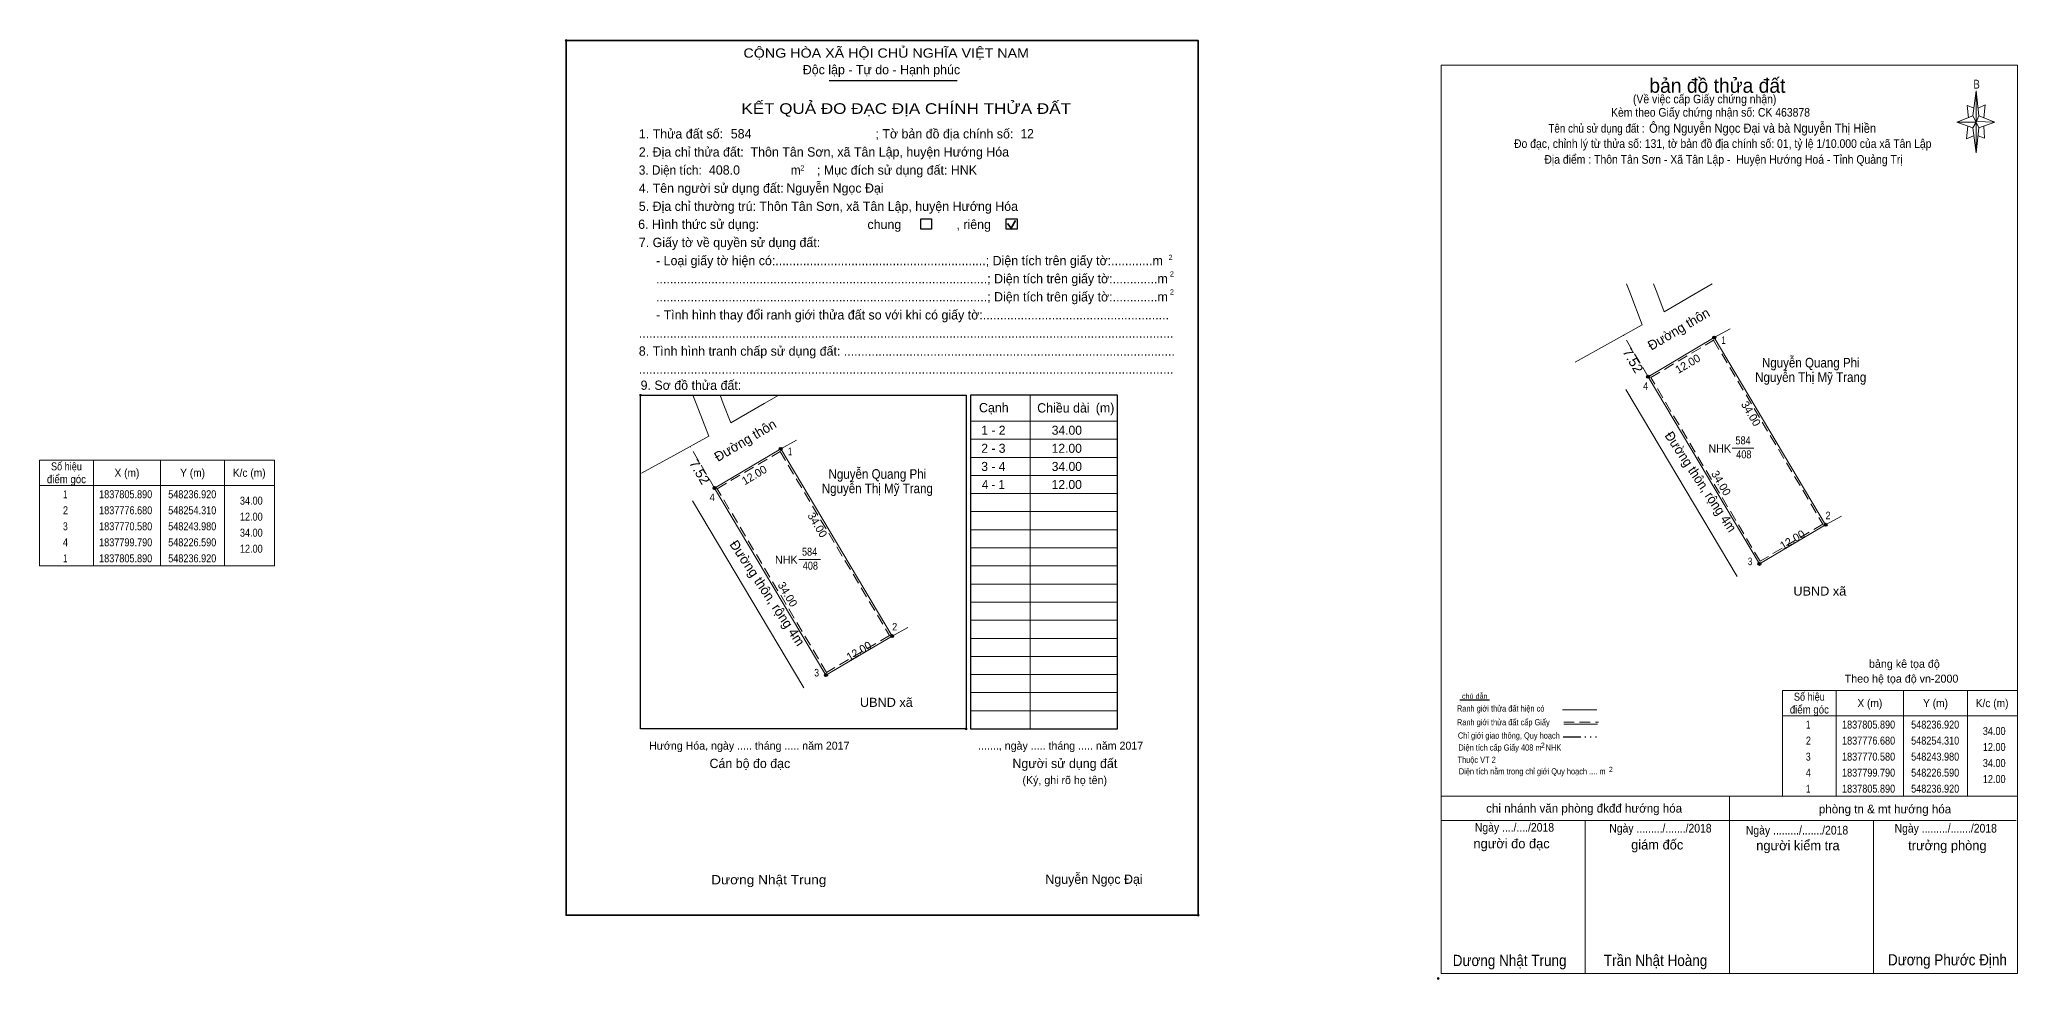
# Model space of a CAD drawing. Header units: metres. Extents: x 548121 to 548900, y 1837714 to 1837870.
# Drawn here: x 548121.2 to 548430.1, y 1837723.1 to 1837869.8 of the extents above; entities that cross this region are included whole.
import ezdxf
from ezdxf.enums import TextEntityAlignment as Align

# ---------------------------------------------------------------- set-up
doc = ezdxf.new("R2010")
doc.units = ezdxf.units.M
doc.header["$LTSCALE"] = 0.55
doc.header["$PDMODE"] = 32
doc.header["$PDSIZE"] = 0.275
doc.linetypes.add('DASH_DOUBLE_DOT', pattern=[9.2, 5, -1.2, 0.3, -1.2, 0.3, -1.2])
doc.linetypes.add('MEDIUM_DASHED', pattern=[4.5, 3, -1.5])
for name, color, linetype, lineweight in [('1', 7, 'Continuous', 13), ('10', 7, 'Continuous', 13), ('11', 7, 'Continuous', 25), ('2', 7, 'Continuous', 35), ('27', 7, 'Continuous', 13), ('4', 7, 'Continuous', 13), ('50', 7, 'Continuous', 25), ('63', 7, 'Continuous', 13), ('8', 7, 'Continuous', 13)]:
    doc.layers.add(name, color=color, linetype=linetype, lineweight=lineweight)
for name, color, linetype in [('15', 7, 'Continuous'), ('36', 7, 'Continuous'), ('48', 7, 'Continuous'), ('52', 7, 'Continuous'), ('6', 7, 'Continuous'), ('9', 7, 'Continuous')]:
    doc.layers.add(name, color=color, linetype=linetype)

msp = doc.modelspace()

# ---------------------------------------------------------------- hatches: boundary and pattern name
at = {"layer": '11'}
for points in [[(548237.1554, 1837805.89, 1), (548236.6846, 1837805.89, 1)], [(548226.8254, 1837799.79, 1), (548226.3546, 1837799.79, 1)], [(548254.5454, 1837776.68, 1), (548254.0746, 1837776.68, 1)], [(548254.5454, 1837776.68, 1), (548254.0746, 1837776.68, 1)], [(548244.2154, 1837770.58, 1), (548243.7446, 1837770.58, 1)]]:
    msp.add_hatch(color=256, dxfattribs=at).paths.add_polyline_path(points)
at = {"layer": '8'}
for points in [[(548382.9554, 1837823.26, 1), (548382.4846, 1837823.26, 1)], [(548372.6254, 1837817.16, 1), (548372.1546, 1837817.16, 1)], [(548400.3454, 1837794.05, 1), (548399.8746, 1837794.05, 1)], [(548400.3454, 1837794.05, 1), (548399.8746, 1837794.05, 1)], [(548390.0154, 1837787.95, 1), (548389.5446, 1837787.95, 1)]]:
    msp.add_hatch(color=256, dxfattribs=at).paths.add_polyline_path(points)

# ---------------------------------------------------------------- linework, layer by layer
at = {"layer": '1', "lineweight": 25}
for p, q in [((548244.5, 1837863.37), (548264.47, 1837863.37)), ((548289.53, 1837762.2), (548289.53, 1837814.29))]:
    msp.add_line(p, q, dxfattribs=at)
at = {"layer": '1', "lineweight": 35}
for p, q in [((548272.35, 1837841.06), (548272.91, 1837840.33)), ((548272.91, 1837840.33), (548273.59, 1837841.55))]:
    msp.add_line(p, q, dxfattribs=at)
at = {"layer": '1'}
for p, q in [((548275.87, 1837814.29), (548275.87, 1837762.2)), ((548266.53, 1837810.22), (548282.33, 1837810.22)), ((548282.33, 1837810.22), (548289.53, 1837810.22)), ((548266.53, 1837807.4), (548282.33, 1837807.4)), ((548282.33, 1837807.4), (548289.53, 1837807.4)), ((548266.53, 1837804.57), (548282.33, 1837804.57)), ((548282.33, 1837804.57), (548289.53, 1837804.57)), ((548266.53, 1837801.75), (548282.33, 1837801.75)), ((548282.33, 1837801.75), (548289.53, 1837801.75)), ((548266.53, 1837798.92), (548282.33, 1837798.92)), ((548282.33, 1837798.92), (548289.53, 1837798.92)), ((548266.53, 1837796.1), (548282.33, 1837796.1)), ((548282.33, 1837796.1), (548289.53, 1837796.1)), ((548266.53, 1837793.27), (548282.33, 1837793.27)), ((548282.33, 1837793.27), (548289.53, 1837793.27)), ((548266.53, 1837790.45), (548282.33, 1837790.45)), ((548266.53, 1837787.62), (548282.33, 1837787.62)), ((548282.33, 1837790.45), (548289.53, 1837790.45)), ((548282.33, 1837787.62), (548289.53, 1837787.62)), ((548266.53, 1837784.8), (548282.33, 1837784.8)), ((548282.33, 1837784.8), (548289.53, 1837784.8)), ((548266.53, 1837781.97), (548282.33, 1837781.97)), ((548282.33, 1837781.97), (548289.53, 1837781.97)), ((548266.53, 1837779.15), (548282.33, 1837779.15)), ((548282.33, 1837779.15), (548289.53, 1837779.15)), ((548266.53, 1837776.32), (548282.33, 1837776.32)), ((548282.33, 1837776.32), (548289.53, 1837776.32)), ((548266.53, 1837773.5), (548282.33, 1837773.5)), ((548282.33, 1837773.5), (548289.53, 1837773.5)), ((548266.53, 1837770.67), (548282.33, 1837770.67)), ((548282.33, 1837770.67), (548289.53, 1837770.67)), ((548266.53, 1837767.85), (548282.33, 1837767.85)), ((548282.33, 1837767.85), (548289.53, 1837767.85)), ((548266.53, 1837765.02), (548282.33, 1837765.02)), ((548282.33, 1837765.02), (548289.53, 1837765.02))]:
    msp.add_line(p, q, dxfattribs=at)
at = {"layer": '1', "lineweight": 25}
msp.add_lwpolyline([(548215.03, 1837814.27), (548265.87, 1837814.27), (548265.87, 1837762.2), (548215.03, 1837762.2)], close=True, dxfattribs=at)
msp.add_lwpolyline([(548289.53, 1837814.29), (548266.53, 1837814.29), (548266.53, 1837762.2), (548289.53, 1837762.2), (548289.53, 1837762.71)], dxfattribs=at)
at = {"layer": '1'}
msp.add_lwpolyline([(548236.92, 1837805.89), (548254.31, 1837776.68), (548243.98, 1837770.58), (548226.59, 1837799.79)], close=True, dxfattribs=at)
for p in [(548203.4, 1837869.64), (548215.03, 1837814.27), (548265.87, 1837762.2), (548302.11, 1837733.1)]:
    msp.add_point(p, dxfattribs=at)
at = {"layer": '10'}
for p, q in [((548223.72, 1837812.96), (548223.21, 1837814.27)), ((548225.69, 1837807.88), (548223.72, 1837812.96)), ((548225.69, 1837807.88), (548220.24, 1837804.87)), ((548220.24, 1837804.87), (548215.19, 1837802.08)), ((548223.11, 1837797.81), (548240.5, 1837768.6))]:
    msp.add_line(p, q, dxfattribs=at)
at = {"layer": '10', "linetype": 'MEDIUM_DASHED'}
msp.add_line((548226.59, 1837799.79), (548222.76, 1837806.26), dxfattribs=at)
at = {"layer": '10'}
for points in [[(548227.44, 1837814.27), (548227.95, 1837812.96), (548229.12, 1837809.94)], [(548236.61, 1837814.27), (548234.34, 1837812.96), (548229.12, 1837809.94)]]:
    msp.add_lwpolyline(points, dxfattribs=at)
msp.add_lwpolyline([(548254.31, 1837776.68), (548243.98, 1837770.58), (548226.59, 1837799.79), (548236.92, 1837805.89)], close=True, dxfattribs=at)
at = {"layer": '10', "linetype": 'MEDIUM_DASHED'}
msp.add_lwpolyline([(548253.9, 1837776.79), (548244.08, 1837770.99), (548227, 1837799.68), (548236.82, 1837805.48)], close=True, dxfattribs=at)
at = {"layer": '11'}
for centre in [(548236.92, 1837805.89), (548226.59, 1837799.79), (548254.31, 1837776.68), (548254.31, 1837776.68), (548243.98, 1837770.58)]:
    msp.add_circle(centre, 0.2354, dxfattribs=at)
at = {"layer": '2'}
msp.add_lwpolyline([(548203.4, 1837869.64), (548302.11, 1837869.64), (548302.11, 1837733.1), (548203.4, 1837733.1)], close=True, dxfattribs=at)
at = {"layer": '27'}
for p, q in [((548236.92, 1837805.89), (548239.4, 1837807.25)), ((548254.31, 1837776.68), (548256.79, 1837778.04))]:
    msp.add_line(p, q, dxfattribs=at)
at = {"layer": '4'}
for p, q in [((548423.13, 1837857.88), (548423.63, 1837861.78)), ((548423.13, 1837855.98), (548420.63, 1837856.88)), ((548424.03, 1837855.98), (548423.63, 1837852.08)), ((548424.03, 1837857.88), (548426.53, 1837856.88)), ((548424.83, 1837856.28), (548424.93, 1837854.38)), ((548424.93, 1837854.38), (548423.93, 1837854.78)), ((548359.01, 1837765.17), (548364.39, 1837765.17)), ((548359.21, 1837762.93), (548364.48, 1837762.93)), ((548340.08, 1837751.71), (548430.08, 1837751.71)), ((548340.08, 1837751.71), (548430.08, 1837751.71)), ((548340.08, 1837751.71), (548430.08, 1837751.71)), ((548385.08, 1837724.01), (548385.08, 1837751.71)), ((548340.08, 1837747.91), (548429.88, 1837747.91)), ((548362.58, 1837724.01), (548362.58, 1837747.91)), ((548407.58, 1837724.01), (548407.58, 1837747.91)), ((548430.08, 1837724.01), (548340.08, 1837724.01))]:
    msp.add_line(p, q, dxfattribs=at)
at = {"layer": '4', "lineweight": 25}
msp.add_line((548347.63, 1837766.66), (548343.01, 1837766.66), dxfattribs=at)
at = {"layer": '4', "linetype": 'MEDIUM_DASHED'}
msp.add_line((548359.21, 1837763.25), (548364.65, 1837763.25), dxfattribs=at)
at = {"layer": '4', "linetype": 'DASH_DOUBLE_DOT', "lineweight": 25}
msp.add_line((548359.11, 1837760.96), (548364.35, 1837760.96), dxfattribs=at)
at = {"layer": '4'}
for points in [[(548340.08, 1837865.81), (548430.08, 1837865.81), (548430.08, 1837724.01), (548340.08, 1837724.01)], [(548423.63, 1837861.78), (548424.03, 1837857.88), (548423.63, 1837856.88)], [(548423.63, 1837856.88), (548420.63, 1837856.88), (548423.13, 1837857.88), (548424.03, 1837855.98), (548426.53, 1837856.88), (548423.63, 1837856.98)], [(548423.63, 1837856.88), (548423.63, 1837852.08), (548423.13, 1837855.98)]]:
    msp.add_lwpolyline(points, close=True, dxfattribs=at)
for points in [[(548423.33, 1837859.08), (548422.23, 1837859.48), (548422.43, 1837857.58)], [(548423.93, 1837859.08), (548425.03, 1837859.58), (548424.83, 1837857.58)], [(548423.63, 1837856.88), (548423.13, 1837857.88), (548420.63, 1837856.88)], [(548422.33, 1837856.28), (548422.13, 1837854.28), (548423.23, 1837854.78)], [(548423.63, 1837856.88), (548424.03, 1837855.98), (548426.53, 1837856.88)]]:
    msp.add_lwpolyline(points, dxfattribs=at)
msp.add_point((548339.61, 1837723.23), dxfattribs=at)
at = {"layer": '50'}
for points in [[(548258.79, 1837841.79), (548260.48, 1837841.79), (548260.48, 1837840.21), (548258.79, 1837840.21)], [(548272.13, 1837841.79), (548273.82, 1837841.79), (548273.82, 1837840.21), (548272.13, 1837840.21)]]:
    msp.add_lwpolyline(points, close=True, dxfattribs=at)
at = {"layer": '63'}
for p, q in [((548129.55, 1837804.16), (548129.55, 1837787.66)), ((548140.05, 1837804.16), (548140.05, 1837787.66)), ((548150.05, 1837804.16), (548150.05, 1837787.66)), ((548121.15, 1837800.16), (548157.85, 1837800.16)), ((548239.72, 1837788.63), (548243.11, 1837788.63)), ((548401.78, 1837768.21), (548401.78, 1837751.71)), ((548412.28, 1837768.21), (548412.28, 1837751.71)), ((548422.28, 1837768.21), (548422.28, 1837751.71)), ((548393.38, 1837764.21), (548430.08, 1837764.21))]:
    msp.add_line(p, q, dxfattribs=at)
for points in [[(548121.15, 1837804.16), (548157.85, 1837804.16), (548157.85, 1837787.66), (548121.15, 1837787.66)], [(548393.38, 1837768.21), (548430.08, 1837768.21), (548430.08, 1837751.71), (548393.38, 1837751.71)]]:
    msp.add_lwpolyline(points, close=True, dxfattribs=at)
at = {"layer": '8'}
for p, q in [((548369.52, 1837830.33), (548369.01, 1837831.64)), ((548371.49, 1837825.25), (548369.52, 1837830.33)), ((548371.49, 1837825.25), (548366.04, 1837822.24)), ((548382.72, 1837823.26), (548385.2, 1837824.62)), ((548366.04, 1837822.24), (548360.99, 1837819.45)), ((548368.91, 1837815.18), (548386.3, 1837785.97)), ((548385.52, 1837806), (548388.91, 1837806)), ((548400.11, 1837794.05), (548402.59, 1837795.41))]:
    msp.add_line(p, q, dxfattribs=at)
at = {"layer": '8', "linetype": 'MEDIUM_DASHED'}
msp.add_line((548372.39, 1837817.16), (548368.56, 1837823.63), dxfattribs=at)
at = {"layer": '8'}
for points in [[(548373.24, 1837831.64), (548373.75, 1837830.33), (548374.92, 1837827.31)], [(548382.41, 1837831.64), (548380.14, 1837830.33), (548374.92, 1837827.31)]]:
    msp.add_lwpolyline(points, dxfattribs=at)
for points in [[(548400.11, 1837794.05), (548389.78, 1837787.95), (548372.39, 1837817.16), (548382.72, 1837823.26)], [(548382.72, 1837823.26), (548400.11, 1837794.05), (548389.78, 1837787.95), (548372.39, 1837817.16)]]:
    msp.add_lwpolyline(points, close=True, dxfattribs=at)
at = {"layer": '8', "linetype": 'MEDIUM_DASHED'}
msp.add_lwpolyline([(548399.7, 1837794.16), (548389.88, 1837788.36), (548372.8, 1837817.05), (548382.62, 1837822.85)], close=True, dxfattribs=at)
at = {"layer": '8', "lineweight": 25}
for centre in [(548382.72, 1837823.26), (548372.39, 1837817.16), (548400.11, 1837794.05), (548400.11, 1837794.05), (548389.78, 1837787.95)]:
    msp.add_circle(centre, 0.2354, dxfattribs=at)

# ---------------------------------------------------------------- texts
at = {"layer": '1'}
for s, height, width, p in [('CỘNG HÒA XÃ HỘI CHỦ NGHĨA VIỆT NAM', 1.45, 1.15, (548231.09, 1837866.95)), ('3. Diện tích:', 1.45, 0.95, (548214.75, 1837848.69)), ('m', 1.45, 0.95, (548238.49, 1837848.69)), ('2', 0.8285, 0.9, (548239.98, 1837849.34)), ('2', 0.8285, 0.9, (548297.48, 1837835.37)), ('2', 0.8285, 0.9, (548297.7, 1837832.79)), ('2', 0.8285, 0.9, (548297.7, 1837829.96)), ('Dương Nhật Trung', 1.45, 1.1, (548226.05, 1837737.93))]:
    msp.add_text(s, height=height, dxfattribs=dict(at, width=width)).set_placement(p)
for s, height, p in [('Độc lập - Tự do - Hạnh phúc', 1.45, (548240.36, 1837864.36)), ('1. Thửa đất số:', 1.45, (548214.75, 1837854.34)), ('; Tờ bản đồ địa chính số:', 1.45, (548251.71, 1837854.35)), ('2. Địa chỉ thửa đất:', 1.45, (548214.75, 1837851.51)), ('; Mục đích sử dụng đất: HNK', 1.45, (548242.57, 1837848.69)), ('4. Tên người sử dụng đất:', 1.45, (548214.75, 1837845.86)), ('5. Địa chỉ thường trú: Thôn Tân Sơn, xã Tân Lập, huyện Hướng Hóa', 1.45, (548214.75, 1837843.04)), ('chung                , riêng', 1.45, (548250.46, 1837840.21)), ('7. Giấy tờ về quyền sử dụng đất:', 1.45, (548214.75, 1837837.39)), ('     - Loại giấy tờ hiện có:.............................................................; Diện tích trên giấy tờ:............m', 1.45, (548214.75, 1837834.56)), ('     ................................................................................................; Diện tích trên giấy tờ:.............m', 1.45, (548214.75, 1837831.74)), ('     - Tình hình thay đổi ranh giới thửa đất so với khi có giấy tờ:......................................................', 1.45, (548214.75, 1837826.09)), ('     ................................................................................................; Diện tích trên giấy tờ:.............m', 1.45, (548214.75, 1837828.91)), ('8. Tình hình tranh chấp sử dụng đất: ................................................................................................', 1.45, (548214.75, 1837820.44)), ('...........................................................................................................................................................', 1.45, (548214.75, 1837823.26)), ('...........................................................................................................................................................', 1.45, (548214.75, 1837817.61)), ('9. Sơ đồ thửa đất:', 1.45, (548215.03, 1837815.11)), ('Cạnh', 1.45, (548267.88, 1837811.61)), ('Chiều dài', 1.45, (548276.97, 1837811.57)), ('(m)', 1.45, (548286.12, 1837811.59)), ('Hướng Hóa, ngày ..... tháng ..... năm 2017', 1.243, (548216.35, 1837758.95)), ('......., ngày ..... tháng ..... năm 2017', 1.243, (548267.75, 1837758.95)), ('Cán bộ đo đạc', 1.45, (548225.79, 1837756.08)), ('Người sử dụng đất', 1.45, (548273.11, 1837756.08)), ('(Ký, ghi rõ họ tên)', 1.243, (548274.67, 1837753.58))]:
    msp.add_text(s, height=height, dxfattribs=at).set_placement(p)
for s, height, width, p in [('KẾT QUẢ ĐO ĐẠC ĐỊA CHÍNH THỬA ĐẤT', 1.657, 1.2, (548256.51, 1837858.18)), ('584', 1.25, 0.85, (548241.42, 1837789.23)), ('408', 1.25, 0.85, (548241.545, 1837787.05))]:
    msp.add_text(s, height=height, dxfattribs=dict(at, width=width)).set_placement(p, align=Align.CENTER)
msp.add_text('NHK', height=1.25, dxfattribs=at).set_placement((548237.785, 1837787.96), align=Align.CENTER)
at = {"layer": '10'}
msp.add_text('Đường thôn', height=1.5, rotation=30.562, dxfattribs=at).set_placement((548227.1, 1837803.84))
at = {"layer": '10', "width": 1.05}
msp.add_text('7.52', height=1.5, rotation=300.588, dxfattribs=at).set_placement((548222.54, 1837803.7))
at = {"layer": '15'}
msp.add_text('Đường thôn, rộng 4m', height=1.5, rotation=303.639, dxfattribs=at).set_placement((548234.1935, 1837782.9755), align=Align.CENTER)
at = {"layer": '36'}
for s, height, width, p in [('Nguyễn Quang Phi', 1.5, 0.9, (548252.01, 1837801.23)), ('Nguyễn Thị Mỹ Trang', 1.5, 0.9, (548252.005, 1837798.98)), ('UBND xã', 1.412, 1.05, (548253.415, 1837765.63))]:
    msp.add_text(s, height=height, dxfattribs=dict(at, width=width)).set_placement(p, align=Align.CENTER)
at = {"layer": '4'}
for s, height, p in [('bản đồ thửa đất', 2.25, (548383.215, 1837861.47)), ('bảng kê tọa độ', 1.25, (548412.425, 1837771.73)), ('Theo hệ tọa độ vn-2000', 1.25, (548411.975, 1837769.41)), ('chi nhánh văn phòng đkđđ hướng hóa', 1.35, (548362.4, 1837749.13)), ('phòng tn & mt hướng hóa', 1.35, (548409.395, 1837749.01)), ('người đo đạc', 1.5, (548351.065, 1837743.55)), ('giám đốc', 1.5, (548373.815, 1837743.37)), ('người kiểm tra', 1.5, (548395.795, 1837743.25)), ('trưởng phòng', 1.5, (548419.135, 1837743.25))]:
    msp.add_text(s, height=height, dxfattribs=at).set_placement(p, align=Align.CENTER)
for s, height, width, p in [('B', 1.378, 0.8, (548423.7, 1837862.13)), ('Kèm theo Giấy chứng nhận số: CK 463878', 1.35, 0.9, (548382.14, 1837857.75)), ('(Về việc cấp Giấy chứng nhận)', 1.35, 0.9, (548381.225, 1837859.83)), ('Tên chủ sử dụng đất :', 1.35, 0.85, (548364.325, 1837855.25)), ('Đo đạc, chỉnh lý từ thửa số: 131, tờ bản đồ địa chính số: 01, tỷ lệ 1/10.000 của xã Tân Lập', 1.35, 0.9, (548384.05, 1837852.87)), ('Địa điểm : Thôn Tân Sơn - Xã Tân Lập -  Huyện Hướng Hoá - Tỉnh Quảng Trị ', 1.35, 0.9, (548384.395, 1837850.4)), ('Ranh giới thửa đất hiện có ', 0.96, 0.9, (548349.525, 1837764.9)), ('chú dẫn', 0.7999, 1.05, (548345.32, 1837766.9)), ('Ranh giới thửa đất cấp Giấy', 0.96, 0.9, (548349.78, 1837762.75)), ('Chỉ giới giao thông, Quy hoạch', 0.96, 0.9, (548350.64, 1837760.68)), ('Diện tích cấp Giấy 408 m  NHK', 0.96, 0.9, (548350.805, 1837758.8)), ('2', 0.8, 0.8, (548355.95, 1837759.23)), ('Thuộc VT 2', 0.96, 0.9, (548345.615, 1837756.89)), ('Diện tích nằm trong chỉ giới Quy hoạch .... m', 0.96, 0.9, (548354.285, 1837755.09)), ('2', 0.8, 0.8, (548366.57, 1837755.47)), ('Ngày ..../..../2018', 1.35, 0.9, (548351.52, 1837746.15)), ('Ngày ........./......./2018', 1.35, 0.9, (548374.32, 1837746.02)), ('Ngày ........./......./2018', 1.35, 0.9, (548418.88, 1837746.01)), ('Ngày ........./......./2018', 1.35, 0.9, (548395.65, 1837745.71)), ('Dương Nhật Trung', 1.75, 0.9, (548350.765, 1837725.18)), ('Trần Nhật Hoàng', 1.75, 0.9, (548373.56, 1837725.19)), ('Dương Phước Định', 1.75, 0.9, (548419.145, 1837725.28))]:
    msp.add_text(s, height=height, dxfattribs=dict(at, width=width)).set_placement(p, align=Align.CENTER)
at = {"layer": '4', "width": 0.9}
msp.add_text('Ông Nguyễn Ngọc Đại và bà Nguyễn Thị Hiền', height=1.44, dxfattribs=at).set_placement((548372.55, 1837855.23))
at = {"layer": '48'}
msp.add_text('6. Hình thức sử dụng:', height=1.45, dxfattribs=at).set_placement((548214.65, 1837840.23))
at = {"layer": '52'}
for s, p in [('1 - 2', (548270.13, 1837808.1)), ('34.00', (548281.605, 1837808.1)), ('2 - 3', (548270.13, 1837805.28)), ('12.00', (548281.59, 1837805.28)), ('3 - 4', (548270.13, 1837802.45)), ('34.00', (548281.605, 1837802.45)), ('12.00', (548281.59, 1837799.63))]:
    msp.add_text(s, height=1.412, dxfattribs=at).set_placement(p, align=Align.CENTER)
at = {"layer": '52', "width": 0.95}
msp.add_text('4 - 1', height=1.412, dxfattribs=at).set_placement((548270.13, 1837799.63), align=Align.CENTER)
at = {"layer": '6'}
for s, p in [('584', (548229.11, 1837854.35)), ('Thôn Tân Sơn, xã Tân Lập, huyện Hướng Hóa', (548232.2, 1837851.52)), ('408.0', (548225.7, 1837848.7)), ('Nguyễn Ngọc Đại', (548237.79, 1837845.88)), ('Nguyễn Ngọc Đại', (548278.25, 1837738.01))]:
    msp.add_text(s, height=1.45, dxfattribs=at).set_placement(p)
at = {"layer": '6', "width": 0.95}
msp.add_text('12', height=1.45, dxfattribs=at).set_placement((548274.39, 1837854.37))
at = {"layer": '63'}
for s, width, p in [('Số hiệu', 0.85, (548125.35, 1837802.54)), ('điểm góc', 0.9, (548125.35, 1837800.54)), ('X (m)', 0.95, (548134.8, 1837801.54)), ('Y (m)', 0.95, (548145.055, 1837801.54)), ('K/c (m)', 0.95, (548153.895, 1837801.54)), (' 2', 0.85, (548125.005, 1837795.69)), (' 1', 0.75, (548125, 1837798.19)), ('1837805.890', 0.85, (548134.6, 1837798.19)), ('1837776.680', 0.85, (548134.6, 1837795.69)), ('548236.920', 0.85, (548145, 1837798.19)), ('548254.310', 0.85, (548145, 1837795.69)), (' 3', 0.8, (548124.995, 1837793.19)), ('1837770.580', 0.85, (548134.6, 1837793.19)), ('548243.980', 0.85, (548145, 1837793.19)), (' 4', 0.85, (548125, 1837790.69)), ('1837799.790', 0.85, (548134.6, 1837790.69)), ('548226.590', 0.85, (548145, 1837790.69)), (' 1', 0.75, (548125, 1837788.19)), ('1837805.890', 0.85, (548134.6, 1837788.19)), ('548236.920', 0.85, (548145, 1837788.19)), ('điểm góc', 0.9, (548397.58, 1837764.59)), ('Số hiệu', 0.85, (548397.58, 1837766.59)), ('X (m)', 0.95, (548407.03, 1837765.59)), ('Y (m)', 0.95, (548417.285, 1837765.59)), ('K/c (m)', 0.95, (548426.125, 1837765.59)), (' 1', 0.75, (548397.23, 1837762.24)), ('1837805.890', 0.85, (548406.83, 1837762.24)), ('548236.920', 0.85, (548417.23, 1837762.24)), (' 2', 0.85, (548397.235, 1837759.74)), ('1837776.680', 0.85, (548406.83, 1837759.74)), ('548254.310', 0.85, (548417.23, 1837759.74)), (' 3', 0.8, (548397.225, 1837757.24)), ('1837770.580', 0.85, (548406.83, 1837757.24)), ('548243.980', 0.85, (548417.23, 1837757.24)), (' 4', 0.85, (548397.23, 1837754.74)), ('1837799.790', 0.85, (548406.83, 1837754.74)), ('548226.590', 0.85, (548417.23, 1837754.74)), (' 1', 0.75, (548397.23, 1837752.24)), ('1837805.890', 0.85, (548406.83, 1837752.24)), ('548236.920', 0.85, (548417.23, 1837752.24))]:
    msp.add_text(s, height=1.25, dxfattribs=dict(at, width=width)).set_placement(p, align=Align.CENTER)
for s, rotation, p in [('12.00', 30.562, (548233.1022, 1837801.2715)), ('34.00', 300.767, (548242.1164, 1837793.7047)), ('34.00', 300.767, (548237.4564, 1837782.8747)), ('12.00', 30.562, (548249.4522, 1837773.8115))]:
    msp.add_text(s, height=1.25, rotation=rotation, dxfattribs=at).set_placement(p, align=Align.CENTER)
at = {"layer": '63', "width": 0.85}
for s, p in [('34.00', (548156, 1837797.19)), ('12.00', (548156, 1837794.69)), ('34.00', (548156, 1837792.19)), ('12.00', (548156, 1837789.69)), ('34.00', (548428.23, 1837761.24)), ('12.00', (548428.23, 1837758.74)), ('34.00', (548428.23, 1837756.24)), ('12.00', (548428.23, 1837753.74))]:
    msp.add_text(s, height=1.25, dxfattribs=at).set_placement(p, align=Align.RIGHT)
at = {"layer": '8'}
msp.add_text('Đường thôn', height=1.5, rotation=30.562, dxfattribs=at).set_placement((548372.9, 1837821.21))
at = {"layer": '8', "width": 1.05}
msp.add_text('7.52', height=1.5, rotation=300.588, dxfattribs=at).set_placement((548368.34, 1837821.07))
at = {"layer": '8'}
for s, height, width, p in [('1', 1.177, 0.75, (548384.17, 1837822.28)), ('Nguyễn Quang Phi', 1.5, 0.9, (548397.8, 1837818.6)), ('4', 1.177, 0.9, (548372.005, 1837815.11)), ('Nguyễn Thị Mỹ Trang', 1.5, 0.9, (548397.795, 1837816.35)), ('584', 1.25, 0.85, (548387.22, 1837806.6)), ('408', 1.25, 0.85, (548387.345, 1837804.42)), ('2', 1.177, 0.9, (548400.505, 1837794.92)), ('3', 1.177, 0.8, (548388.32, 1837787.75)), ('UBND xã', 1.412, 1.05, (548399.21, 1837783))]:
    msp.add_text(s, height=height, dxfattribs=dict(at, width=width)).set_placement(p, align=Align.CENTER)
for s, rotation, p in [('12.00', 30.562, (548378.9022, 1837818.6415)), ('34.00', 300.767, (548387.9164, 1837811.0747)), ('34.00', 300.767, (548383.2564, 1837800.2447)), ('12.00', 30.562, (548395.2522, 1837791.1815))]:
    msp.add_text(s, height=1.25, rotation=rotation, dxfattribs=at).set_placement(p, align=Align.CENTER)
at = {"layer": '8', "width": 0.95}
msp.add_text('Đường thôn, rộng 4m', height=1.5, rotation=303.639, dxfattribs=at).set_placement((548379.9868, 1837800.3555), align=Align.CENTER)
at = {"layer": '8'}
msp.add_text('NHK', height=1.25, dxfattribs=at).set_placement((548383.585, 1837805.33), align=Align.CENTER)
at = {"layer": '9'}
for s, width, p in [('1', 0.75, (548238.37, 1837804.91)), ('4', 0.95, (548226.21, 1837797.74)), ('2', 0.9, (548254.715, 1837777.55)), ('3', 0.85, (548242.525, 1837770.38))]:
    msp.add_text(s, height=1.177, dxfattribs=dict(at, width=width)).set_placement(p, align=Align.CENTER)

doc.saveas('drawing.dxf')
